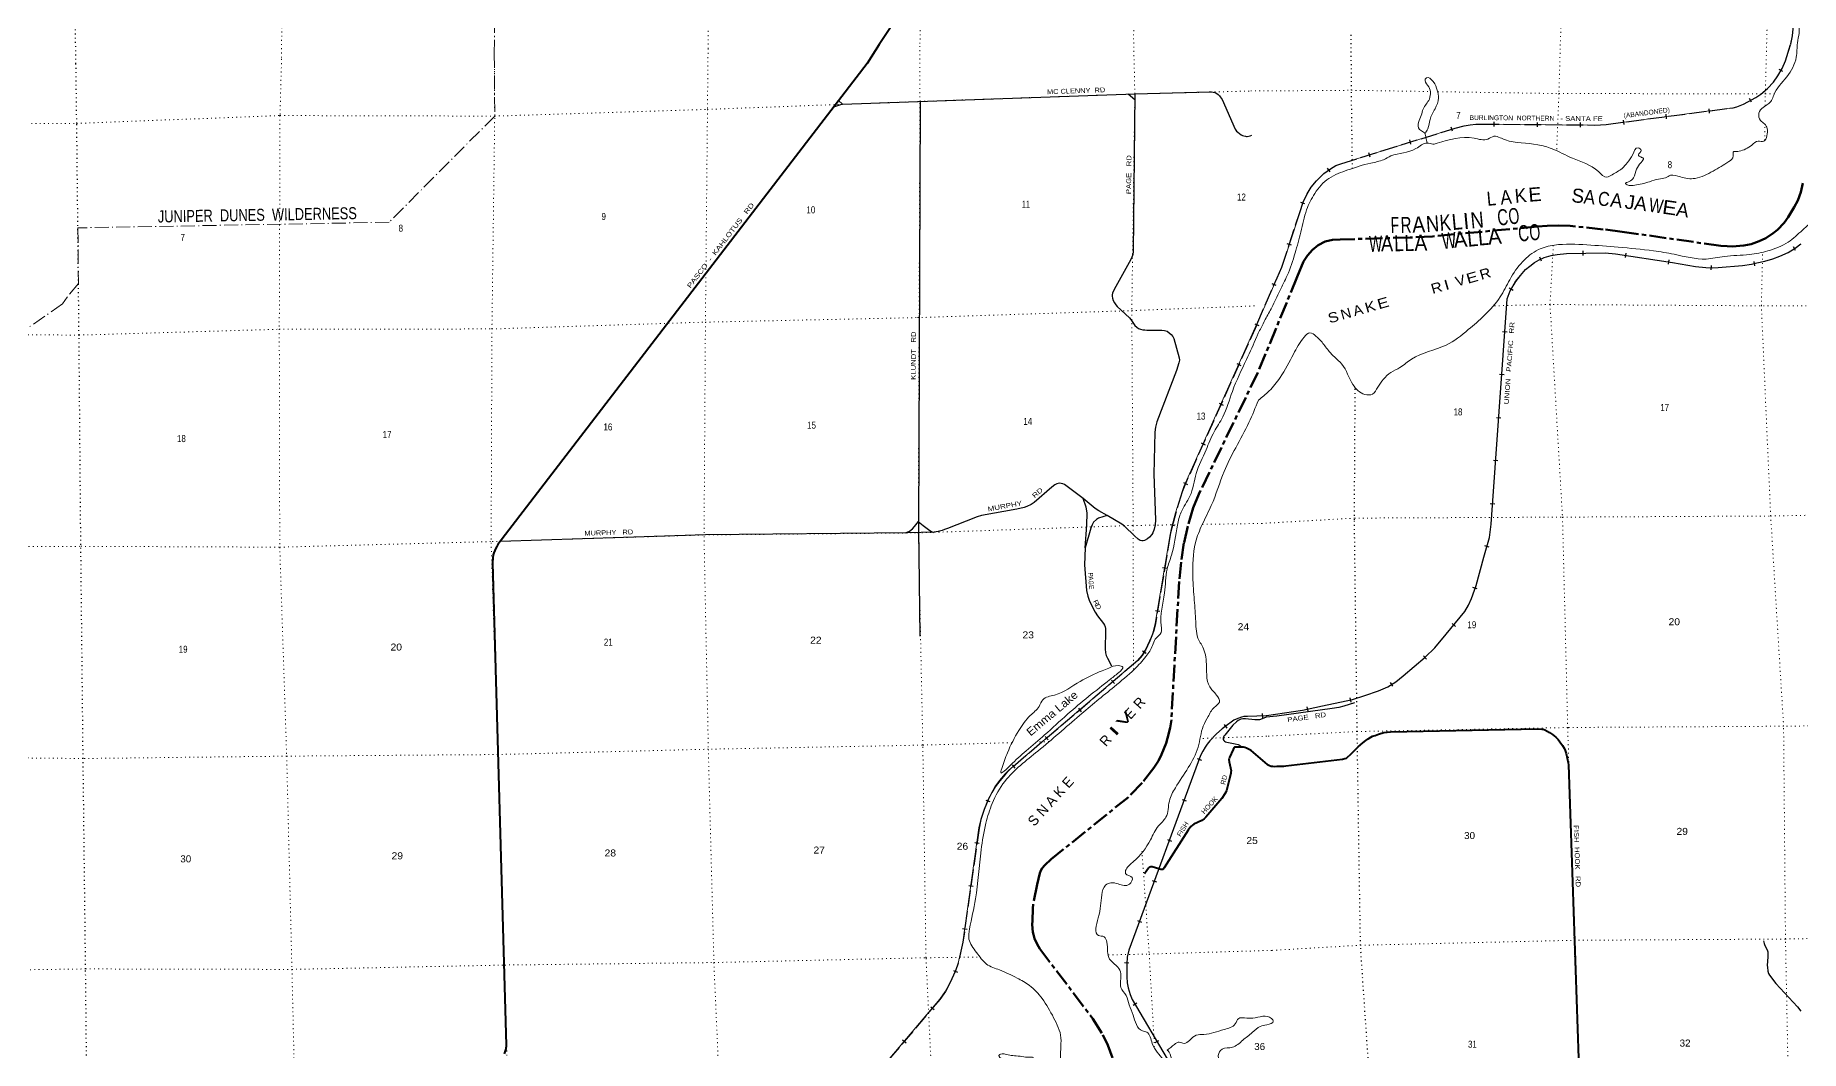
# Model space of a CAD drawing. Header units: feet. Extents: x 505285 to 763886, y -543582 to -353855.
# Drawn here: x 539217 to 583345, y -430418 to -405035 of the extents above; entities that cross this region are included whole.
import ezdxf
from ezdxf.enums import TextEntityAlignment as Align

# ---------------------------------------------------------------- set-up
doc = ezdxf.new("R2010")
doc.units = ezdxf.units.FT
doc.header["$LTSCALE"] = 70
for name, pattern in [('DOT_DASHED', [7.7, 5, -1.2, 0.3, -1.2]), ('DOTTED', [1.5, 0.3, -1.2]), ('LONG_DASH_SHORT_DASH', [9.9, 6, -1.2, 1.5, -1.2]), ('LONG_DASHED', [7.5, 6, -1.5])]:
    doc.linetypes.add(name, pattern=pattern)
for name, color, linetype, lineweight in [('11', 7, 'LONG_DASH_SHORT_DASH', 60), ('12', 7, 'Continuous', 13), ('26', 7, 'Continuous', 40), ('27', 7, 'Continuous', 13), ('29', 7, 'Continuous', 25), ('30', 7, 'Continuous', 13), ('34', 7, 'Continuous', 25), ('39', 7, 'Continuous', 13), ('44', 7, 'DOT_DASHED', 13), ('6', 7, 'DOTTED', 25), ('63', 7, 'Continuous', 25), ('7', 7, 'DOTTED', 13)]:
    doc.layers.add(name, color=color, linetype=linetype, lineweight=lineweight)
doc.layers.add('41', color=7, linetype='Continuous')

msp = doc.modelspace()

# ---------------------------------------------------------------- linework, layer by layer
at = {"layer": '11'}
for points in [[(583395.76, -408731.78), (583344.45, -408957.48), (583269.98, -409162.76), (583182.33, -409331.83), (583033.63, -409582.42), (582928.76, -409722.83), (582768.67, -409898.34), (582658.55, -409984.88), (582470.89, -410102.58), (582305.21, -410184.54), (582109.83, -410255.25), (581926.92, -410288.53), (581629.75, -410313.32), (581505.04, -410309.16), (581350.82, -410301.12), (578885.66, -409944.49), (578406.98, -409886.07), (577580.81, -409797.53), (577293.95, -409791.46), (577007.11, -409795.62), (576764.94, -409814.33), (574143.01, -410061.15), (573582.02, -410089.69), (571835.97, -410137.53), (571638.36, -410151.25), (571456.34, -410193.15), (571280.86, -410284.36), (571144.58, -410399.75), (571014.81, -410538.09), (570921.11, -410690.54), (570761.24, -411074.67), (569774.65, -413465.06)], [(569774.65, -413465.05), (568301.01, -416504.59), (568162.23, -416845.39), (568024.08, -417302.76), (567929.26, -417724.98), (567861.78, -418202.86), (567808.6, -418692.48), (567613.51, -422147.94), (567583.7, -422349.94), (567517.55, -422608.37), (567482.57, -422727.58), (567366.19, -423013.78), (567292.63, -423171.86), (567177.15, -423349.69), (566882.62, -423722.16), (566539.57, -424077.64), (564608.64, -425632.78), (564455.51, -425780.96), (564388.06, -425858.55), (564353.53, -425915.32), (564329.52, -425976.76), (564257.7, -426261.78), (564162.5, -426756.37), (564152.49, -426861.89), (564140.15, -427167.95), (564137.69, -427259.27), (564154.95, -427456.73), (564169.75, -427515.97), (564195.84, -427613.85), (564257.32, -427751.69), (564325.98, -427870.19), (565655.33, -429624.94), (565899, -430023.43), (566028.43, -430279.16), (566142.54, -430594.77)]]:
    msp.add_lwpolyline(points, dxfattribs=at)
at = {"layer": '26'}
for points in [[(561348.35, -403689.06), (560312.39, -405267.81)], [(560312.39, -405267.81), (560008.24, -405738.02), (550779.61, -417766.08), (550750.4, -417812.02), (550719.1, -417868.4), (550700.31, -417910.16), (550676.32, -417973.84), (550662.75, -418025), (550655.45, -418094.95), (550647.27, -418227.07), (550983.29, -430282.18), (550975.77, -430369.4), (550936.53, -430500.37)], [(570017.25, -423261.7), (570071.21, -423290.47), (570105.35, -423301.14), (570145.89, -423307.55), (570185.36, -423310.75), (570248.3, -423308.62), (570422.2, -423301.14), (570474.47, -423296.87), (571895.51, -423129.28), (571953.1, -423117.53), (571989.39, -423101.53), (572019.26, -423082.31), (572092.56, -423015.13), (572285.61, -422822.82), (572401.19, -422719.36), (572478, -422663.85), (572537.74, -422623.29), (572599.62, -422582.73), (572645.49, -422558.18), (572710.57, -422535.76), (572788.05, -422509.2), (572926.07, -422467.44), (573005.02, -422452.49), (573091.07, -422446.31), (576768.74, -422369.39), (576871.24, -422377.78), (576909.65, -422382.05), (576945.92, -422394.86), (577007.8, -422426.88), (577064.15, -422461.38), (577142.22, -422510.14), (577221.17, -422578.46), (577278.78, -422640.38), (577325.72, -422693.75), (577394, -422791.96), (577430.27, -422856.01), (577456.01, -422912.16), (577481.48, -422990.52), (577536.05, -423223.84), (577541.46, -423275.26), (577864.66, -432806.37)], [(570017.25, -423261.7), (569609.13, -422915.77), (569572.25, -422893.39), (569492.06, -422854.83), (569449.89, -422840.34), (569413.88, -422833.14), (569200.88, -422832.42), (569190.37, -422833.87), (569179.12, -422845), (569158.19, -422887.65), (569063.33, -423092.63), (569055.22, -423119.57), (569054.26, -423136.72), (569058.1, -423195.07), (569096.51, -423350.58), (569106.61, -423418.6), (569104.71, -423452.88), (569098.28, -423488.96), (568995.35, -423912.8), (568978.14, -423955.72), (568953.39, -423999.52), (568874.17, -424110.4), (568475.11, -424579.73), (568435.66, -424620.45), (568374.96, -424664.47), (568172.98, -424755.68), (568140.93, -424776.62), (568100.65, -424816.63), (568033.95, -424905.67), (567436.9, -425849.35), (567415.4, -425871.82), (567391.65, -425884.58), (567346.88, -425885.15), (567302.97, -425874.75), (567137.5, -425820.39), (567118.61, -425819.16), (567097.52, -425820.39), (567072.78, -425828.01), (567057.55, -425837.54), (567039.28, -425857.24), (567002.61, -425912.32), (566938.71, -426000.17)]]:
    msp.add_lwpolyline(points, dxfattribs=at)
at = {"layer": '29'}
msp.add_line((566700.07, -406646.46), (566536.83, -406507.93), dxfattribs=at)
for points in [[(559295.43, -406667.05), (559396.89, -406756.01), (559170.92, -406829.34)], [(559396.89, -406756.01), (566705.74, -406502.06), (568559.94, -406446.1), (568621.37, -406449.63), (568662.84, -406455.04), (568706.11, -406467.67), (568747.74, -406486.82), (568783.63, -406516.37), (568816.08, -406545.24), (568837.71, -406575.91), (568881.67, -406642.92), (569210.77, -407381.47), (569246.06, -407430.98), (569274.9, -407458.04), (569360.4, -407519.23), (569392.08, -407537.41), (569424.54, -407550.04), (569467.8, -407559.06), (569491.24, -407560.86), (569512.87, -407560.86), (569584.99, -407550.04), (569627.78, -407534.55)], [(561331.14, -406688.8), (561289.47, -417372.31), (561329.76, -420056.86)], [(566701.6, -406502.19), (566659.74, -410438.51), (566649.15, -410512.06), (566641.94, -410537.32), (566597.69, -410642.35), (566183.18, -411388.48), (566146.15, -411478.99), (566133.53, -411524.09), (566130.83, -411560.16), (566139.42, -411602.02), (566156.07, -411661.18), (566192.13, -411722.51), (566229.08, -411773.03), (566262.4, -411810.5), (566568.03, -412101.94), (566597.77, -412137.43), (566684.3, -412265.51), (566703.23, -412288.96), (566751.8, -412333.39), (566796.08, -412361.12), (566840.25, -412379.15), (566905.15, -412397.19), (566949.32, -412400.81), (567002.51, -412402.61), (567378.39, -412402.61), (567440.9, -412411.11), (567508.19, -412435.08), (567563.19, -412469.35), (567612.76, -412514.46), (567649.73, -412564.96), (567674.96, -412611.87), (567809.04, -413094.76), (567814.68, -413153.06), (567800.26, -413225.22), (567743.36, -413413.06), (567251.73, -414698.46), (567214.33, -414830.74), (567198.76, -414952.3), (567176.63, -416004.35), (567218.64, -417143.52), (567207.1, -417275.1), (567187.27, -417377.92), (567153.01, -417473.53), (567127.97, -417516.46), (567066.48, -417583.57), (567017.64, -417622.84), (566944.79, -417664.75), (566908.73, -417675.57), (566875.38, -417675.57), (566833.91, -417662.95), (566782.53, -417628.67), (566690.48, -417550.55), (566439.99, -417303.96), (566375.09, -417257.06), (566010.4, -417041.17)], [(565412.43, -416612.58), (564941.84, -416266.69), (564904.21, -416246.58), (564860.71, -416236.02), (564815.64, -416234.22), (564781.39, -416241.44), (564752.54, -416250.46), (564703.87, -416273.91), (564624.63, -416333.97), (564184.33, -416713.3), (564106.22, -416766.37), (564003.5, -416812.94), (563933.15, -416842.14), (563747.64, -416881.84), (562869.48, -417040.57), (562760.56, -417068.47), (562483.48, -417179.9), (562021.03, -417361.57), (561947.56, -417390.97), (561881.44, -417415.47), (561782.26, -417443.04), (561687.98, -417459.58), (561026.8, -417474.28), (555969.35, -417524.77), (550844.15, -417685.26)], [(565460.52, -417849.99), (565500.89, -417283.29), (565506.12, -416968.42), (565480.89, -416827.72), (565412.43, -416612.58)], [(566010.4, -417041.17), (565805.4, -416921.52), (565713.16, -416861.97), (565412.43, -416612.58)], [(560970.62, -417474.84), (561067.28, -417430.18), (561141.63, -417375.71), (561196.68, -417316.5), (561290.56, -417192.36)], [(561288.39, -417192.2), (561413.06, -417290.27), (561543.77, -417388.23), (561602.6, -417428.38), (561669.96, -417462.74)], [(566010.4, -417041.17), (565790.67, -417107.41), (565740.49, -417138), (565668.07, -417203.97), (565632.32, -417271.49), (565598.89, -417355.76), (565460.52, -417849.99)], [(565460.52, -417849.99), (565445.3, -418273.73), (565492.98, -418917.09), (565523.26, -419055.6), (565568.87, -419180.61), (565711.32, -419454.97), (565764.84, -419546.28), (565916.31, -419740.22), (565942.42, -419782.6), (565959.55, -419820.48), (565969.47, -419863.78), (565970.38, -419921.86), (565959.76, -420373.62), (565967.66, -420469.91), (565985.32, -420537.72), (566018.99, -420609.36), (566115.34, -420794.24)], [(572189.58, -421721.91), (571929.15, -421802.56), (571802.39, -421837.8), (571636.25, -421864.03), (570247.76, -422058.8), (569988.02, -422081.4)], [(569988.02, -422081.4), (569842, -422140.4), (569815.87, -422147.61), (569779.81, -422149.42), (569697.77, -422147.62), (569467.96, -422119.75), (569426.45, -422120.55), (569398.5, -422122.36), (569354.34, -422133.18), (569313.83, -422150.67), (569284.03, -422165.65), (569243.46, -422194.52), (569149.75, -422282.11), (568946.89, -422528.25), (568929.76, -422555.31), (568913.22, -422601.52), (568911.73, -422634.69), (568923.46, -422661.75), (568945.09, -422683.39), (568966.72, -422696.02), (568999.89, -422708.32), (569207.79, -422748.67), (569283.12, -422764.58), (569321.03, -422780.72), (569337.2, -422793.44), (569359.25, -422832.96)], [(582411.77, -427668.31), (582431.8, -427741.65), (582451.08, -427787.84), (582508.16, -427894.88), (582519.82, -427944.24), (582523.35, -427979.47), (582522.91, -428075.26), (582511.02, -428289.52), (582511.45, -428330.59), (582525.99, -428428.69), (582544.47, -428488.59), (582566.97, -428532.06), (582721.17, -428739.14), (583269.12, -429318.12), (583348.17, -429429.3)]]:
    msp.add_lwpolyline(points, dxfattribs=at)
at = {"layer": '34'}
for p, q in [((583217.8, -410416.93), (583161.24, -410321.87)), ((576864.66, -410682.18), (576820.88, -410580.6)), ((577909.89, -410536.55), (577907.85, -410425.96)), ((578968.57, -410590.33), (578985.03, -410480.95)), ((580041.89, -410754.46), (580058.34, -410645.08)), ((581109.36, -410898.73), (581113.25, -410788.19)), ((582202.21, -410794.89), (582179.42, -410686.65)), ((576155.34, -411414.8), (576060.14, -411358.48)), ((576003.92, -412453.72), (575893.59, -412445.85)), ((575930.27, -413523.4), (575819.94, -413515.54)), ((575850.44, -414606.26), (575740.11, -414598.39)), ((575776.79, -415675.94), (575666.46, -415668.07)), ((575696.96, -416758.79), (575586.63, -416750.93)), ((575555.04, -417829.69), (575448.84, -417798.76)), ((575258.16, -418876.19), (575153.29, -418841)), ((574715.48, -419809.98), (574629.8, -419740.02)), ((573990.15, -420629.54), (573919.08, -420544.79)), ((573150.81, -421307.79), (573092.56, -421213.76)), ((571033.21, -421929.95), (571010.33, -421821.73)), ((572107.44, -421702.79), (572084.15, -421594.66)), ((568933.66, -422264.6), (569000.41, -422352.8)), ((569886.15, -421991.86), (569890.02, -422102.4)), ((568259.84, -423116.92), (568363.63, -423155.17)), ((567881.93, -424134.83), (567985.72, -424173.07)), ((567513.61, -425141.79), (567617.4, -425180.04)), ((567135.7, -426159.7), (567239.49, -426197.95)), ((566767.38, -427166.66), (566871.17, -427204.91)), ((566443.85, -428213.83), (566554.1, -428222.74)), ((566657.75, -429278.57), (566753.03, -429222.38)), ((567207.09, -430215.14), (567302.36, -430158.95))]:
    msp.add_line(p, q, dxfattribs=at)
at = {"layer": '34', "lineweight": 13}
for points in [[(569748.95, -412261.13), (570259.44, -411098.12), (570375.82, -410831.46), (570557.81, -410277.2), (570823.03, -409468.98), (570908.39, -409209.7), (571008.02, -408995.04), (571110.44, -408829.16), (571239.14, -408675.31), (571428.98, -408486.67), (571590.62, -408372.51), (571728.7, -408294.7), (571852.1, -408248.84), (574704.87, -407354.55), (574935.19, -407302.25), (575087.32, -407273.71), (575222.11, -407260.92), (575391.59, -407254.68), (578202.16, -407278.94), (578481.81, -407264.2), (581570.59, -406859.11), (581659.98, -406845.6), (581750.31, -406821.81), (581914.93, -406757.19), (582222.28, -406589.35), (582349.34, -406507.87), (582514.89, -406367.43), (582663.12, -406208.19), (582776.11, -406045.38), (582881.81, -405865.71), (582966.35, -405669.82), (583097.79, -405252.67), (583140.92, -405052.31), (583172.36, -404699.52)], [(569989.05, -422042.16), (570895.92, -421905.4), (571390.94, -421800.76), (572141.81, -421638.98), (572448.75, -421543.89), (572796.21, -421425.44), (573024.01, -421320.33), (573223.68, -421196.65), (573408.37, -421047.61), (573961.2, -420584), (574200.67, -420349.95), (574484.45, -420004.19), (574947.57, -419437.03), (575042.16, -419284.44), (575120.61, -419117.96), (575230.87, -418789.33), (575423.01, -418082.3), (575567.5, -417586.29), (575607.67, -417258.83), (576009.73, -411620.07), (576083.33, -411426.32), (576221.2, -411193.24), (576338.03, -411036.2), (576468.42, -410893.56), (576573.01, -410803.19), (576691.86, -410712.81), (576809.4, -410647.74), (576934.33, -410593.89), (577110.23, -410536.81), (577257.61, -410513.03), (577488.58, -410488.19), (578458.86, -410470.33), (578719.52, -410498.76), (580139.66, -410712.43), (580718.66, -410812.7), (580977.13, -410840.54), (581132.27, -410846), (581279.65, -410841.24), (581886.71, -410789.14), (582116.39, -410755.62), (582251.88, -410727.09), (582451.56, -410679.52), (582646.48, -410622.44), (582826.25, -410560.66), (583031.57, -410465.47), (583207.47, -410360.82), (583350.1, -410246.66)], [(569744.98, -412267.26), (567927.59, -416317.62), (567880.59, -416442.42), (567720.18, -416973.69), (567619.07, -417346.62), (567583.98, -417512.55), (567212.97, -419735.12), (567168.52, -419909.3), (567139.13, -420002.4), (567070.57, -420173.9), (566962.84, -420404.2), (566879.59, -420536.5), (566771.85, -420663.9), (563554.42, -423402.98), (563461.37, -423500.98), (563319.35, -423667.58), (563204.6, -423820.4), (563123.47, -423961.58), (563030.42, -424142.88), (562932.48, -424387.88), (562849.09, -424640.51), (562805.15, -424850.92), (562399.84, -427708.22), (562281.15, -428229.45), (562217.49, -428420.55), (562075.47, -428729.25), (561962.84, -428935.05), (561823.13, -429133.04), (559143.25, -432299.98)], [(569987.07, -422042.84), (569519.12, -422059.21), (569428.54, -422065.34), (569367.31, -422078.81), (569276.72, -422109.43), (569176.32, -422157.21), (569107.76, -422206.21), (569019.62, -422269.91), (568881.8, -422374.22), (568740.48, -422500.2), (568572.59, -422675.19), (568507.86, -422758.67), (568456.44, -422833.4), (568400.13, -422927.72), (568344.85, -423040.97), (566551.45, -427907.31), (566510.9, -428080.68), (566497.59, -428245.41), (566498.1, -428569.07), (566512.28, -428725.6), (566531.87, -428848.1), (566585.73, -429009.8), (566635.22, -429135.05), (567511.92, -430621.56)]]:
    msp.add_lwpolyline(points, dxfattribs=at)
at = {"layer": '34'}
for points in [[(569988.89, -422041.07), (570895.72, -421904.32), (571390.71, -421799.68), (572141.53, -421637.91), (572448.41, -421542.84), (572795.8, -421424.42), (573023.49, -421319.36), (573223.04, -421195.75), (573407.67, -421046.76), (573960.46, -420583.18), (574199.86, -420349.21), (574483.6, -420003.49), (574946.67, -419436.39), (575041.19, -419283.91), (575119.59, -419117.55), (575229.82, -418789.01), (575421.95, -418082), (575566.42, -417586.07), (575606.57, -417258.72), (576008.64, -411619.83), (576082.34, -411425.84), (576220.28, -411192.63), (576337.18, -411035.5), (576467.65, -410892.77), (576572.32, -410802.34), (576691.26, -410711.89), (576808.91, -410646.75), (576933.94, -410592.86), (577109.97, -410535.74), (577257.46, -410511.94), (577488.51, -410487.09), (578458.91, -410469.23), (578719.66, -410497.67), (580139.84, -410711.34), (580718.81, -410811.61), (580977.21, -410839.44), (581132.27, -410844.9), (581279.59, -410840.14), (581886.58, -410788.05), (582116.2, -410754.54), (582251.64, -410726.02), (582451.28, -410678.46), (582646.15, -410621.39), (582825.84, -410559.64), (583031.06, -410464.5), (583206.84, -410359.91), (583349.39, -410245.82)], [(569987.11, -422043.94), (569519.18, -422060.31), (569428.7, -422066.43), (569367.61, -422079.87), (569277.13, -422110.45), (569176.88, -422158.16), (569108.4, -422207.1), (569020.27, -422270.79), (568882.5, -422375.07), (568741.24, -422500.99), (568573.42, -422675.91), (568508.75, -422759.32), (568457.37, -422833.99), (568401.1, -422928.24), (568345.86, -423041.4), (566552.51, -427907.63), (566511.99, -428080.85), (566498.69, -428245.45), (566499.2, -428569.02), (566513.37, -428725.46), (566532.94, -428847.84), (566586.76, -429009.42), (566636.21, -429134.57), (567512.9, -430621.06)]]:
    msp.add_lwpolyline(points, dxfattribs=at)
at = {"layer": '39'}
for points in [[(586454.56, -404617.1), (586259.23, -404991.63), (586065.47, -405244.69), (585909.38, -405296.49), (585824.88, -405287.3), (585785.55, -405356), (585742.92, -405482.99), (585663.89, -405429.55), (585655.87, -405268.93), (585594.37, -405171.12), (585398.85, -405283.59), (585223.36, -405389.82), (585131.11, -405404.82), (585081.04, -405417.38), (584896.97, -405642.22), (584888.09, -405736.72), (584981.36, -405804.08), (584978.62, -405906.55), (584949.8, -406013.31), (585115.57, -406093.99), (585371.4, -406145.64), (585536.2, -406471.4), (585618.76, -406647.34), (585560.7, -406987.42), (585392.44, -407352.71), (585227, -407621.56), (585090.7, -407809.76), (584942.42, -408004.11), (584778.04, -408196.61), (584634.37, -408439.12), (584487.5, -408585.24), (584119.83, -409073.09), (583722.45, -409595.39), (583388.75, -409906.11), (583032.8, -410205.01), (582525.17, -410425.1), (582066.14, -410514.12), (581435.84, -410564.7), (580980.51, -410627.57), (580181.33, -410509.12), (579663.88, -410423.96), (578782.63, -410330.45), (578000.3, -410274.09), (577188.61, -410280.31), (576788.15, -410392.84), (576394.05, -410694.14), (576072.14, -411145.36), (575836.38, -411575.63), (575436.24, -412037.69), (575036.79, -412393.28), (574480.98, -412778.57), (573617.31, -413128.82), (573328.54, -413336.64), (573103.06, -413463.47), (572916.31, -413634.1), (572774.1, -413832.41), (572641.62, -414004.5), (572448.82, -414012.48), (572152.4, -413766.39), (571876.79, -413254.93), (571689.71, -413076.04), (571561.44, -412940.74), (571379.71, -412707.55), (571229.09, -412552.39), (571079.42, -412473.55), (570934.08, -412581.49), (570668.08, -413004.03), (570329.79, -413592.02), (570059.73, -413926.04), (569788.91, -414157.47)], [(583304.91, -404697.97), (583305.37, -404979.37), (583264.22, -405224.87), (583234.49, -405580.72), (582997.49, -406073.27), (582669.65, -406532.59), (582617.06, -406665.71), (582408.2, -406836.56), (582301.51, -406982.28), (582343.97, -407164.65), (582443.48, -407250.02), (582509.2, -407363.85), (582499.47, -407550.77), (582422.76, -407684.13), (582282.05, -407679.53), (582122.53, -407777.57), (581809, -407933.41), (581734.74, -407940.19), (581672.46, -407940.82), (581657.76, -408051.45), (581550.94, -408187.13), (581156.1, -408428.17), (580706.28, -408611.51), (580338.14, -408577.07), (580092.49, -408535.37), (579968.65, -408594.88), (579792.25, -408628.81), (579566.03, -408695.38), (579199.41, -408783.46), (579008.38, -408771.34), (578961.82, -408743.69), (579055.6, -408690.51), (579164.92, -408594.99), (579244.65, -408381.25), (579357.06, -408211.37), (579412.09, -408112.38), (579345.34, -408076.9), (579288.44, -408025.25), (579359.39, -407914.04), (579282.2, -407846.53), (579145.65, -408014.64), (579009.54, -408218.91), (578880.73, -408362.84), (578629.53, -408522.07), (578501.68, -408581.62), (578290.99, -408443.14), (577637.78, -408106.25), (577130.51, -407870.34), (576771.6, -407769.52), (575966.37, -407649.12), (575833.07, -407594.22), (575675.89, -407557.65), (575528.09, -407629.45), (575180.2, -407606.86), (574257.5, -407734.73), (574153.28, -407755.88), (574008.28, -407729.22), (573728.68, -407866.65), (573102.06, -408051.78), (572918.35, -408144.04), (572599.91, -408227.62), (572023.4, -408402.2), (571553.81, -408611.85), (571198.84, -408989.09), (570994.94, -409396.93), (570851.15, -409952.82), (570706.97, -410476.56), (570509.04, -411041.03), (570324.88, -411420.55), (570125.13, -411838.4), (569962.1, -412139.36), (569860.2, -412347.3), (569781.61, -412484.75), (569751.26, -412567.38)], [(573957.6, -407485.76), (574025.98, -407375.49), (574079.28, -407137.92), (574204.62, -406875.5), (574289.62, -406601.44), (574261.1, -406408.89), (574157.9, -406188.97), (573989.97, -406096.25), (573960.26, -406130.7), (574020.42, -406282.76), (574088.82, -406450.81), (574062.89, -406627.85), (573909.28, -406878.49), (573861.08, -407041.7), (573790.88, -407213.16), (573815.13, -407385.67), (573918.44, -407452.92), (573958.06, -407488.05)], [(574009.27, -407728.01), (573978.4, -407588.91), (573956.98, -407482.66)], [(569751.26, -412567.38), (569492.76, -413138.4), (569140.83, -413936.34), (568898.23, -414575.59), (568684.6, -414945.13), (568480.59, -415398.85), (568236.99, -415985.89), (568077.34, -416557.33), (567856.23, -416955.12), (567770.09, -417278.12), (567617.88, -418030.21), (567510.14, -418377.71), (567445.27, -418975.53), (567358.56, -419796.73), (567361.73, -419963.4), (567212.46, -420130.87), (567145.25, -420288.79), (566979.92, -420561.01), (566691.15, -420881.71), (566185.95, -421318.87), (565319.03, -422037.89), (564276.85, -422928.87), (563452.77, -423685.26), (563136.26, -424235.47), (562979.17, -424730.52), (562861.45, -425397.61), (562718.24, -426623.63), (562570.05, -427375.65), (562554.8, -427629.04), (562743.63, -427961.05), (562993.91, -428253.76), (563319.59, -428398.44), (563758.72, -428601.3), (564069.2, -428790.46), (564382.21, -429112.15), (564672.19, -429594.97), (564854.21, -430095.85), (564847.78, -430391.27), (564794.27, -430848.26), (564611.19, -431030.41), (564346.54, -431037.27), (564205.06, -430875.15), (564146.21, -430733.6), (564157.5, -430588.76), (564067.12, -430582.38), (563880.22, -430563.72), (563689.27, -430543.12), (563534.45, -430523.87), (563339.54, -430505.35), (563317.75, -430519.81), (563521.43, -430682.8), (563718.43, -430705.3), (563870.53, -430792.9), (564018.51, -430874.56), (563962.95, -431012.18), (563766.31, -431114.22), (563697.68, -431408.78), (563609.1, -431603.25), (563430.27, -431903.84), (563476.25, -432001.43), (563675.09, -431909.39), (563863.07, -431562.43), (563911.78, -431380.74), (564066.4, -431389.95), (564211.57, -431429.47), (564352.35, -431448.98), (564501.8, -431502.48), (564529.56, -431696.83), (564399.48, -432135.14), (564262.37, -432625.81), (564246.85, -433076.07), (564210.46, -433378.06), (564073.66, -433673.87), (563925.78, -434020.1), (563966.17, -434457.28), (563886.09, -434782.18), (563731.42, -434981.88), (563515.35, -435222.9), (563314.31, -435515.86), (563093.3, -435602.28), (562713.73, -435683.58), (562232.87, -435712.5), (561602.38, -435677.88), (561081.13, -435587.01), (560953.07, -435603.43), (560552.14, -435510.35), (560196.68, -435382.28), (559592.18, -435132.24), (559283.69, -435153.97), (559057.45, -435176.21), (558699.65, -435136.58)], [(569788.91, -414157.47), (569554.73, -414712.19), (569223.74, -415345.03), (568934.1, -415936.93), (568613.32, -416790.55), (568385.6, -417262.79), (568219.69, -417715.82), (568151.75, -418574.84), (568186.87, -419156.76), (568223.11, -419692.46), (568302.14, -420157.06), (568374.72, -420282.28), (568486.65, -420684), (568573.04, -421325.25), (568743.4, -421529.03), (568814.89, -421702.48), (568681.13, -421841.54), (568532.93, -422065.24), (568413.07, -422302.47), (568282.74, -422833.19), (568037.62, -423339.9), (567714.25, -423846.04), (567564.06, -424176.24), (567477.48, -424581.61), (567291.07, -424799.98), (567091.06, -425147.17), (566670.09, -425689.25), (566481.37, -425891.59), (566469.13, -425986.23), (566633.61, -426091.69), (566568.52, -426255.6), (566283.56, -426248.78), (566102.52, -426221.97), (565971.17, -426276.61), (565877.53, -426521.4), (565788.22, -427099.58), (565792.52, -427537.43), (565931.56, -427571.04), (566002.29, -427704.33), (566070.56, -428130.96), (566274.93, -428330.1), (566350.24, -428493.44), (566354.72, -428834.86), (566481, -429041.46), (566559.61, -429273.04), (566656.69, -429526.38), (566888.89, -429923.88), (566999.78, -429953.99), (567135.61, -430240.77), (567408.03, -430643.56), (567573.73, -431130.67), (567619.64, -431752.57), (567589.05, -432148.87), (567559.4, -432488.91), (567502.42, -432974.09), (567435.81, -433057.67), (567437.46, -433250.49), (567263.67, -433605.23), (566826.87, -434264.12), (566323.19, -434781.61), (565477.79, -435472.11), (564611.41, -436219.24), (563660.2, -436724.86), (562771.15, -436911.94), (562125.68, -436933.84), (560976.96, -436756.06), (560422.67, -436826.51), (559934.09, -436765.17), (559197.28, -436730.49), (558274.37, -436930.25), (557486.27, -437258.1), (556567.93, -437698.84), (555504.42, -438100.05), (554937.34, -438341.48), (554717.36, -438482.12), (554562.51, -438778.26), (554008.66, -439505.59), (553552.48, -440094.52), (553124.82, -440707.04), (552601.72, -441363.49), (551891.18, -442184.1), (551546.05, -442600.24), (551414.96, -442879.87), (551242.07, -443176.33), (551029.01, -443575.99), (550811.25, -443622.17), (550639.69, -443460.6), (550553.13, -443233.18), (550413.69, -443283.96), (549934.96, -443425.33), (549673.09, -443472.33)], [(563377.75, -423361.79), (563517.4, -422968.93), (563801.71, -422413.29), (564087.45, -422038.41), (564305.86, -421815.43), (564402.92, -421644.91), (564691.53, -421527.11), (565332.94, -421185.88), (565883.57, -420922.65), (566050.78, -420855.3), (566286.25, -420790.71), (566399.34, -420830.82), (566301.56, -420963.19), (566068.38, -421148.27), (565546.72, -421563.64), (565021.54, -422005.18), (564445.72, -422526), (563987.81, -422918.1), (563601.35, -423270.72), (563433.85, -423428.48), (563356.53, -423476.1), (563377.75, -423361.79)], [(567511.39, -430407.2), (567689.64, -430262.73), (567812.9, -430204.22), (567933.89, -430238.16), (568066.79, -430159.38), (568234.86, -430031.75), (568429.02, -430010.1), (568930.18, -429888.4), (569210.31, -429746.65), (569297.99, -429610.45), (569444.18, -429597.72), (569650.9, -429603.97), (570120.45, -429613.42), (570161.77, -429676.95), (569999.06, -429770.33), (569837.33, -429809.46), (569637.71, -429965.8), (569398.63, -430157.02), (569141.2, -430332.49), (568881.41, -430383.47), (568788.02, -430535.85), (568785.92, -430636.33), (568719.23, -430715.9), (568569.32, -430638.3), (568399.53, -430675.57), (568353.73, -430798.95), (568194.77, -430878.2), (567978, -430976.6), (567892.78, -431136.86), (567871.28, -431187.78), (567827.2, -431099.59), (567724.36, -430864.39), (567616.63, -430619.39), (567523.58, -430413.59), (567511.85, -430406.62)]]:
    msp.add_spline(points, degree=3, dxfattribs=at)
at = {"layer": '44'}
for points in [[(550690.14, -405500.21), (550704.95, -401677.97), (550644.59, -399017.27), (553239.97, -396299.28), (553141.55, -391780.99), (553664.3, -391301.54), (553780.11, -390835.09), (552572.64, -387481.94), (552153.94, -387330.53), (551885.23, -386804.29), (551013.34, -386219.07), (550155.6, -386611.53), (546961.47, -387656.01), (542257, -391189.87), (540469.54, -391224.63)], [(550690.14, -405500.21), (550700.74, -407055.27), (548058.58, -409708.61), (540282.73, -409848.57), (540295.23, -411240.67), (540016.12, -411577.11), (539898.58, -411751.32), (538796.27, -412515.2), (538086.46, -412517.74)]]:
    msp.add_lwpolyline(points, dxfattribs=at)
at = {"layer": '6'}
for points in [[(540233.42, -405746.92), (540177.22, -401921.41), (540033.8, -396568.71), (539904.86, -391235.77), (539801.99, -385902.25), (539711.66, -380590.55), (539606.6, -375249.05), (539466.84, -369940.23), (539342.7, -364622.3), (539235.33, -360032.31)], [(572140.62, -408365.32), (572116.13, -406409.97), (572109.41, -404977.38)], [(541129.12, -448603.51), (541074.17, -444327.34), (540901.67, -438969.44), (540529.15, -433686.47), (540474.44, -428374.1), (540412.69, -423114.08), (540355.39, -417771.61), (540310.03, -412529.37), (540253.68, -407237.11), (540233.42, -405746.92)], [(572940.24, -450683.1), (572874.47, -448985.98), (572903.46, -443601), (572805.18, -438321.72), (572694.4, -433006.41), (572341.64, -427781.84), (572258.66, -422440.14), (572190.36, -417148.52), (572209.59, -413833.31)]]:
    msp.add_lwpolyline(points, dxfattribs=at)
at = {"layer": '63'}
for p, q in [((582900.95, -405943.83), (582805.62, -405887.74)), ((582115.23, -406708.77), (582062.21, -406611.69)), ((575682.73, -407310.69), (575683.68, -407200.09)), ((576768.45, -407322.68), (576769.41, -407212.07)), ((577840.65, -407329.32), (577841.6, -407218.72)), ((578930.02, -407262.01), (578915.63, -407152.34)), ((579992.78, -407120), (579978.4, -407010.32)), ((581069.69, -406981.39), (581055.31, -406871.72)), ((573604.03, -407755.71), (573570.94, -407650.16)), ((574640.89, -407433.41), (574607.8, -407327.86)), ((572581.69, -408078.93), (572548.61, -407973.38)), ((571581.76, -408444.27), (571517.95, -408353.92)), ((570954.45, -409249.23), (570849.39, -409214.64)), ((570613.21, -410279.95), (570508.12, -410245.46)), ((570237.18, -411288.45), (570135.89, -411243.99)), ((569698.46, -412247.59), (569799.37, -412292.87)), ((569253.12, -413240.1), (569354.04, -413285.38)), ((568807.78, -414232.61), (568908.7, -414277.89)), ((568362.45, -415225.11), (568463.36, -415270.39)), ((567917.11, -416217.62), (568018.03, -416262.9)), ((567589.65, -417262.16), (567696.4, -417291.11)), ((567395.13, -418337.14), (567504.23, -418355.35)), ((567216.02, -419410.13), (567325.12, -419428.34)), ((566893.23, -420420), (566986.85, -420478.91)), ((566118.45, -421153.84), (566190.15, -421238.06)), ((565290.12, -421859.01), (565361.82, -421943.23)), ((564461.8, -422564.19), (564533.5, -422648.41)), ((563633.47, -423269.36), (563705.17, -423353.58)), ((562972.67, -424151.3), (563075.38, -424192.36)), ((562702.87, -425212.4), (562812.38, -425227.93)), ((562550.09, -426289.45), (562659.6, -426304.99)), ((562397.31, -427366.51), (562506.82, -427382.05)), ((562165.81, -428412.05), (562266.3, -428458.28)), ((561600.49, -429317.97), (561684.92, -429389.42)), ((560897.78, -430148.39), (560982.22, -430219.84))]:
    msp.add_line(p, q, dxfattribs=at)
at = {"layer": '63', "linetype": 'LONG_DASHED'}
for points in [[(569747.94, -412260.69), (570258.43, -411097.68), (570374.79, -410831.07), (570556.76, -410276.86), (570821.99, -409468.64), (570907.37, -409209.3), (571007.05, -408994.52), (571109.55, -408828.51), (571238.33, -408674.57), (571428.27, -408485.82), (571590.03, -408371.58), (571728.24, -408293.7), (571851.74, -408247.8), (574704.58, -407353.49), (574934.97, -407301.17), (575087.17, -407272.62), (575222.04, -407259.82), (575391.57, -407253.58), (578202.14, -407277.84), (578481.71, -407263.1), (581570.44, -406858.02), (581659.76, -406844.52), (581749.97, -406820.76), (581914.46, -406756.19), (582221.72, -406588.4), (582348.68, -406506.98), (582514.13, -406366.63), (582662.26, -406207.5), (582775.18, -406044.79), (582880.83, -405865.21), (582965.32, -405669.44), (583096.73, -405252.39), (583139.83, -405052.14), (583171.26, -404699.42)], [(569748.72, -412268.94), (567931.38, -416319.18), (567884.48, -416443.74), (567724.12, -416974.82), (567623.06, -417347.58), (567588.01, -417513.31), (567216.99, -419735.97), (567172.46, -419910.42), (567142.99, -420003.78), (567074.33, -420175.53), (566966.45, -420406.17), (566882.91, -420538.93), (566774.76, -420666.8), (563557.24, -423405.96), (563464.42, -423503.72), (563322.55, -423670.14), (563208.03, -423822.66), (563127.07, -423963.54), (563034.16, -424144.58), (562936.33, -424389.28), (562853.06, -424641.58), (562809.19, -424851.63), (562403.88, -427708.96), (562285.1, -428230.56), (562221.31, -428422.06), (562079.14, -428731.09), (561966.32, -428937.22), (561826.38, -429135.55), (559146.32, -432302.7)]]:
    msp.add_lwpolyline(points, dxfattribs=at)
at = {"layer": '7'}
for p, q in [((582443.94, -407664.32), (582449.78, -407254.8)), ((568392.3, -417261.04), (569868.07, -417237.64)), ((564553.11, -422692), (564252, -422700.28)), ((569999.78, -422556.29), (568339.11, -422615.34))]:
    msp.add_line(p, q, dxfattribs=at)
for points in [[(561330.16, -405242.99), (561391, -401439.06), (561270.09, -396105.95), (561133.96, -390809.31), (561001.01, -385476.46), (560820.72, -380178.79), (560661.53, -374838.49), (560545.71, -369641.81), (560364.05, -364283.93), (560192.33, -359530.42)], [(565541.52, -359399.24), (565680.75, -364216.77), (565830.6, -369499.04), (566011.07, -374804.74), (566158.05, -380137.28), (566304.49, -385445.74), (566448.55, -390738.18), (566600.68, -396032.45), (566722.97, -401337.43), (566670.02, -405112.04)], [(550690.14, -405500.21), (550707.85, -401678.91), (550585.11, -396353.86), (550445.97, -391013.12), (550285.23, -385692.93), (550137.34, -380408.6), (549989.85, -375046.66), (549832.16, -369779.91), (549685, -364439.34), (549598.85, -359786.51)], [(554848.58, -359660.22), (554975.27, -364356.7), (555158.61, -369700.49), (555333.39, -374932.01), (555498.37, -380262.14), (555630.73, -385568.9), (555795.57, -390893.02), (555916.53, -396228.14), (556053.62, -401566.93), (556033.66, -405371.64)], [(544701.69, -375153.86), (544702.64, -375182.74), (544853.86, -380525.23), (544959.51, -385804.47), (545058.28, -391134.06), (545236.85, -396446.84), (545388.15, -401790.32), (545373.27, -405626.9)], [(577349.09, -404846.45), (577300.9, -406492.35), (577245.35, -407919.77)], [(582456.35, -406793.29), (582460.58, -406496.62), (582508.39, -404716.35)], [(551247.47, -436393.45), (551110.12, -433584.54), (550931.12, -428292.67), (550780.53, -422988.86), (550611.57, -417740.19), (550631.26, -412375.96), (550700.74, -407055.27), (550690.14, -405500.21)], [(556033.66, -405371.64), (556019.09, -406887.28), (555967.61, -412205.62), (555932.9, -417561.83), (556039.91, -422881.28), (556179.26, -428214.2), (556409.63, -433481.17), (556440.02, -434144.04)], [(561796.67, -435694.98), (561735.22, -433377.33), (561480.48, -428094.74), (561401.62, -422778.78), (561290.66, -417479.19), (561308.45, -412105.78), (561331.14, -406688.8), (561330.16, -405242.99)], [(566670.02, -405112.04), (566701.6, -406502.19), (566625.27, -411917.46), (566659.08, -417290.49), (566665.44, -420902.06)], [(545373.27, -405626.9), (545332.81, -407041.37), (545315.76, -412377.16), (545327.03, -417830.96), (545500.42, -423054.78), (545631.72, -428385.84), (545755.97, -433679.07), (545941.71, -439008.92), (546060.96, -443348.07)], [(569600.35, -406427.21), (572116.13, -406409.97), (574082.92, -406441.22)], [(537963.01, -407239.46), (540253.68, -407237.11), (545332.81, -407041.37), (550698.74, -407055.31), (556019.09, -406887.28), (561331.14, -406688.8), (566701.6, -406502.19), (569600.35, -406427.21)], [(574282.63, -406444.39), (577300.9, -406492.35), (582460.58, -406496.62), (582679.73, -406496.03)], [(577160.66, -410282.4), (577079.62, -411764.68), (577391.33, -417080.06), (577521.5, -422338.93), (577678.72, -427634.9), (577871.31, -432942.2), (578053.21, -438160.38), (578210.87, -443529.49), (578171.94, -448922.61), (578221.69, -450551.19)], [(583498.74, -450418.18), (583452.53, -448882.13), (583438.23, -443482.88), (583276.22, -438248.43), (583071.72, -432967.79), (582964.35, -427626.7), (582917.81, -422306.75), (582594.8, -417051.75), (582362.23, -411797.89), (582393.43, -410457.53)], [(601395.16, -411641.6), (598323.37, -411802.01), (592975.83, -411877.92), (587684.74, -411808.62), (582324.06, -411798.26), (577079.62, -411764.68), (575659.54, -411798.52)], [(538086.46, -412517.74), (540310.03, -412529.37), (545315.88, -412383.19), (550631.26, -412375.96), (555967.61, -412205.62), (561270.95, -412092.14), (566625.27, -411917.46), (569731.37, -411797.16)], [(569868.07, -417237.64), (572191.82, -417104.3), (577391.33, -417080.06), (582594.8, -417051.75), (587773.24, -416949.35), (593135.55, -416929.56), (598466.4, -416964.32), (601532.34, -416889.07)], [(538210.37, -417815.95), (540358.12, -417809.73), (545327.03, -417830.96), (550638.45, -417690.16), (555947.32, -417524.77), (561270.82, -417473.83), (566641, -417288.81), (567770.35, -417270.9)], [(601670.43, -422171.75), (598581.89, -422278.07), (593296.81, -422264.48), (588156.97, -422239.92), (582917.81, -422306.75), (577521.5, -422338.93), (572258.66, -422440.14), (569999.78, -422556.29)], [(563627.43, -422717.45), (561385.58, -422779.08), (556039.91, -422881.28), (550773.18, -423014.58), (545500.42, -423054.78), (540412.69, -423114.08), (538333.81, -423093.59)], [(566879.76, -425427.75), (567059.01, -428002.32), (567193.06, -430314.64)], [(570132.35, -427909.69), (572341.64, -427781.84), (577689.54, -427657.9), (582964.35, -427626.7), (588303.61, -427530.78), (593572.13, -427562.13), (598783.34, -427592.39), (601809.8, -427503.2)], [(566038.42, -428022.53), (567059.01, -428002.32), (570132.35, -427909.69)], [(538457.97, -428402.11), (540474.44, -428374.1), (545631.72, -428385.84), (550955.61, -428276.74), (556179.26, -428214.2), (561480.48, -428094.74), (562820.16, -428076.41)]]:
    msp.add_lwpolyline(points, dxfattribs=at)

# ---------------------------------------------------------------- texts
at = {"layer": '12'}
for s, rotation, width, p in [('L', 5.378, 0.9, (574774.08, -409892.34)), ('N', 5.378, 0.85, (575275.36, -409849.13)), ('C', 5.378, 0.7, (575915.4, -409780.94)), ('O', 5.378, 0.65, (576193.36, -409752.19)), ('F', 1.569, 0.65, (573207.42, -409976.78)), ('R', 1.569, 0.7, (573485.75, -409975.01)), ('A', 2.069, 0.9, (573802.9, -409964.66)), ('N', 3.912, 0.85, (574156.51, -409943.94)), ('K', 3.912, 0.8, (574474.31, -409916.44)), ('W', 5.378, 0.7, (574573.7, -410362.42)), ('A', 5.378, 0.95, (574854.36, -410332.98)), ('L', 5.378, 0.9, (575159.79, -410309.78)), ('L', 5.378, 0.9, (575428.84, -410282.09)), ('A', 5.378, 0.95, (575712.47, -410257.01)), ('C', 5.378, 0.7, (576437.35, -410180.88)), ('O', 4.418, 0.65, (576713.92, -410156.91)), ('W', 1.569, 0.65, (572727.34, -410445.99)), ('A', 1.069, 0.85, (573007.68, -410436.05)), ('L', 1.569, 0.8, (573308.81, -410431.74)), ('L', 1.569, 0.8, (573565.44, -410427.03)), ('A', 2.069, 0.9, (573854.11, -410420.13))]:
    msp.add_text(s, height=400, rotation=rotation, dxfattribs=dict(at, width=width)).set_placement(p, align=Align.CENTER)
msp.add_text('I', height=400, rotation=5.378, dxfattribs=at).set_placement((575001.39, -409875.52), align=Align.CENTER)
at = {"layer": '27'}
for s, rotation, width, p in [('PASCO  -  KAHLOTUS   RD', 52.502, 1.3, (555592.93, -411367.53)), ('RD', 76.35, 0.95, (568956.3, -423776.98)), ('HOOK', 48.408, 1.1, (568437.71, -424514.25)), ('FISH', 57.679, 1.1, (567841.39, -425079.1)), ('FISH  HOOK   RD', 271.933, 1.2, (577673.3, -424780.64))]:
    msp.add_text(s, height=120, rotation=rotation, dxfattribs=dict(at, width=width)).set_placement(p)
at = {"layer": '30'}
for s, rotation, width, p in [('MC CLENNY  RD', 1.99, 1.15, (565235.18, -406483.11)), ('PAGE   RD', 89.391, 1.2, (566610.15, -408519.49)), ('KLUNDT   RD', 89.777, 1.2, (561227.37, -413043.44)), ('RD', 40.746, 1.25, (564306.49, -416515.66)), ('MURPHY   ', 10.246, 1.25, (563545.07, -416847.73)), ('MURPHY   RD', 1.653, 1.15, (553553.75, -417525.77)), ('P', 274.238, 0.8, (565537.4, -418523.85)), ('A', 274.238, 0.8, (565541.59, -418614.86)), ('G', 274.238, 0.65, (565548.71, -418722)), ('E', 274.238, 0.8, (565557.13, -418835.61)), ('R', 297.439, 1.2, (565681.98, -419246.57)), ('D', 297.439, 1.2, (565734.69, -419348.09)), ('PAGE   RD', 7.985, 1.2, (571004.72, -422139.95))]:
    msp.add_text(s, height=120, rotation=rotation, dxfattribs=dict(at, width=width)).set_placement(p, align=Align.CENTER)
at = {"layer": '34', "width": 1.25}
msp.add_text('UNION   PACIFIC   RR', height=120, rotation=85.922, dxfattribs=at).set_placement((576047.27, -414262.67))
at = {"layer": '41'}
for s, rotation, width, p in [('L', 5.378, 0.9, (575630.57, -409289.05)), ('A', 5.378, 0.9, (575993.29, -409254.89)), ('K', 5.378, 0.95, (576360.52, -409213.51)), ('E', 4.418, 1.05, (576714.48, -409185.13)), ('A', 353.883, 0.9, (578048.35, -409251.34)), ('C', 353.883, 0.85, (578407.4, -409298.98)), ('A', 353.042, 0.95, (578718.56, -409334.7)), ('J', 351.768, 1.05, (579053.24, -409376.89)), ('W', 351.768, 0.8, (579707.49, -409466.1)), ('E', 351.768, 1.15, (580045.74, -409515.09))]:
    msp.add_text(s, height=350, rotation=rotation, dxfattribs=dict(at, width=width)).set_placement(p, align=Align.CENTER)
for s, rotation, p in [('S', 353.883, (577758.41, -409219.75)), ('A', 351.768, (579322.2, -409411.03)), ('A', 351.768, (580369.86, -409570.79))]:
    msp.add_text(s, height=350, rotation=rotation, dxfattribs=at).set_placement(p, align=Align.CENTER)
for s, height, rotation, width, p in [('R', 250, 15.971, 1.15, (574143.54, -411501.85)), ('I', 250, 15.971, 1.3, (574470.59, -411408.24)), ('V', 250, 15.971, 1.1, (574752.14, -411319.4)), ('E', 250, 16.16, 1.3, (575026.17, -411249)), ('R', 250, 16.419, 1.15, (575360.35, -411151.85)), ('K', 250, 15.986, 1.2, (572491.43, -411974.88)), ('E', 250, 15.986, 1.3, (572799.48, -411886.63)), ('S', 250, 16.016, 1.2, (571567.31, -412240.09)), ('N', 250, 16.016, 1.1, (571882.91, -412149.48)), ('A', 250, 16.01, 1.1, (572194.74, -412059.96)), ('Emma Lake', 200, 40, 1.1, (564095.84, -422564.91)), ('V', 250, 47.971, 1.8, (566399.46, -422358.35)), ('I', 250, 47.971, 2.2, (566207.78, -422582.91))]:
    msp.add_text(s, height=height, rotation=rotation, dxfattribs=dict(at, width=width)).set_placement(p)
for s, rotation, p in [('E', 48.16, (566594.55, -422153.46)), ('R', 48.419, (566826.49, -421893.97)), ('R', 47.971, (565980.03, -422835.6)), ('E', 47.986, (565044.14, -423874.14)), ('K', 47.986, (564829.63, -424112.23)), ('N', 48.016, (564406.11, -424582.77)), ('A', 48.01, (564623.11, -424341.62)), ('S', 48.016, (564186.46, -424826.86))]:
    msp.add_text(s, height=250, rotation=rotation, dxfattribs=at).set_placement(p)
at = {"layer": '44', "width": 0.8}
msp.add_text('JUNIPER  DUNES  WILDERNESS', height=300, rotation=1, dxfattribs=at).set_placement((542282.32, -409716.09))
at = {"layer": '63'}
for s, rotation, p in [('(ABANDONED)', 7.472, (578929.45, -407105.02)), ('BURLINGTON  NORTHERN', 359.505, (575068.84, -407150.89))]:
    msp.add_text(s, height=120, rotation=rotation, dxfattribs=at).set_placement(p)
at = {"layer": '63', "width": 1.2}
msp.add_text('- SANTA FE', height=120, rotation=359.505, dxfattribs=at).set_placement((577339.03, -407172.23))
at = {"layer": '7'}
for s, width, p in [('7', 0.85, (574733.85, -407125.35)), ('8', 0.85, (580020.45, -408356.6)), ('12', 0.85, (569254.7, -409166.09)), ('9', 0.85, (553370.24, -409650.3)), ('10', 0.85, (558491.65, -409485.37)), ('11', 0.65, (563877.56, -409345.39)), ('8', 0.85, (548298.22, -409943.07)), ('7', 0.85, (542847.96, -410173.24)), ('18', 0.85, (574668.55, -414536.98)), ('17', 0.85, (579834.22, -414426.45)), ('16', 0.85, (553419.15, -414912.83)), ('15', 0.85, (558508.96, -414867.99)), ('14', 0.85, (563914.2, -414772.82)), ('13', 0.85, (568243.09, -414641.61)), ('18', 0.85, (542758.73, -415204.07)), ('17', 0.85, (547900.99, -415100.52)), ('20', 1.1, (580042.38, -419782.37)), ('22', 1.1, (558584.73, -420242.84)), ('23', 1.1, (563893.21, -420111.2)), ('24', 1.1, (569272.03, -419907.02)), ('19', 0.85, (575015.08, -419857.71)), ('19', 0.85, (542801.9, -420469.58)), ('20', 1.1, (548096.71, -420415.15)), ('21', 0.85, (553428.66, -420291.92)), ('30', 1.05, (574931.38, -425127.05)), ('29', 1.1, (580240.24, -425022.65)), ('28', 1.1, (553446.63, -425562.58)), ('27', 1.1, (558668.57, -425489.6)), ('26', 1.1, (562249.13, -425395.17)), ('25', 1.1, (569489.47, -425251.13)), ('30', 1.05, (542841.6, -425709.5)), ('29', 1.1, (548122.36, -425632.44)), ('36', 1.05, (569684.98, -430400.66)), ('31', 0.85, (575029, -430342.74)), ('32', 1.05, (580317.95, -430314.27))]:
    msp.add_text(s, height=175, dxfattribs=dict(at, width=width)).set_placement(p)

doc.saveas('drawing.dxf')
